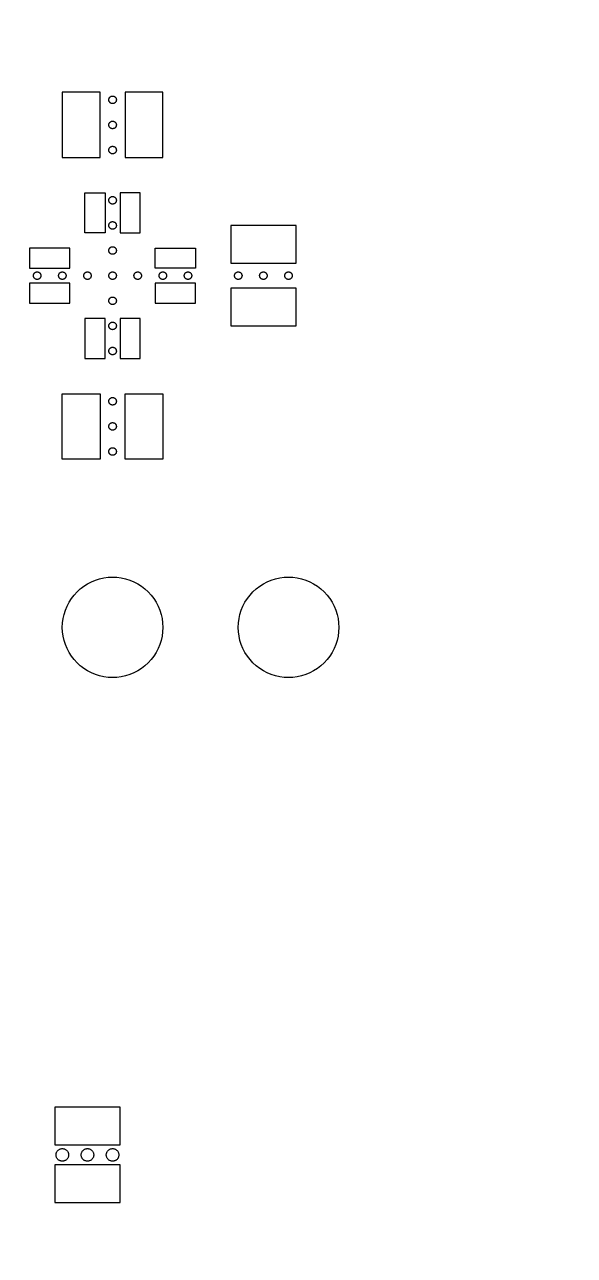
# Model space of a CAD drawing. Extents: x -52 to 52, y -50 to 50.
# Drawn here: x -40.585 to -40.3663, y 1.9 to 2.3899 of the extents above; entities that cross this region are included whole.
import ezdxf

# ---------------------------------------------------------------- set-up
doc = ezdxf.new("R2010")
doc.units = 0
for name, color, linetype in [('helperLayer', 6, 'CONTINUOUS'), ('largegap', 4, 'CONTINUOUS'), ('smallgap', 3, 'CONTINUOUS')]:
    doc.layers.add(name, color=color, linetype=linetype)

# ---------------------------------------------------------------- blocks, each defined once
blk = doc.blocks.new('Markers')
at = {"layer": 'largegap', "linetype": 'CONTINUOUS'}
for points in [[(-40.57, 2.327), (-40.555, 2.327), (-40.555, 2.353), (-40.57, 2.353), (-40.57, 2.327)], [(-40.57, 2.327), (-40.555, 2.327), (-40.555, 2.353), (-40.57, 2.353), (-40.57, 2.327)], [(-40.545, 2.327), (-40.53, 2.327), (-40.53, 2.353), (-40.545, 2.353), (-40.545, 2.327)], [(-40.545, 2.327), (-40.53, 2.327), (-40.53, 2.353), (-40.545, 2.353), (-40.545, 2.327)], [(-40.561, 2.297), (-40.561, 2.313), (-40.555, 2.313), (-40.553, 2.313), (-40.553, 2.297), (-40.561, 2.297)], [(-40.561, 2.297), (-40.561, 2.313), (-40.555, 2.313), (-40.553, 2.313), (-40.553, 2.297), (-40.561, 2.297)], [(-40.547, 2.297), (-40.539, 2.297), (-40.539, 2.313), (-40.547, 2.313), (-40.547, 2.297)], [(-40.547, 2.297), (-40.539, 2.297), (-40.539, 2.313), (-40.547, 2.313), (-40.547, 2.297)], [(-40.503, 2.285), (-40.477, 2.285), (-40.477, 2.3), (-40.503, 2.3), (-40.503, 2.285)], [(-40.503, 2.285), (-40.477, 2.285), (-40.477, 2.3), (-40.503, 2.3), (-40.503, 2.285)], [(-40.583, 2.283), (-40.567, 2.283), (-40.567, 2.291), (-40.583, 2.291), (-40.583, 2.283)], [(-40.583, 2.283), (-40.567, 2.283), (-40.567, 2.291), (-40.583, 2.291), (-40.583, 2.283)], [(-40.533, 2.283), (-40.533, 2.291), (-40.53, 2.291), (-40.517, 2.291), (-40.517, 2.283), (-40.533, 2.283)], [(-40.533, 2.283), (-40.533, 2.291), (-40.53, 2.291), (-40.517, 2.291), (-40.517, 2.283), (-40.533, 2.283)], [(-40.583, 2.269), (-40.567, 2.269), (-40.567, 2.277), (-40.583, 2.277), (-40.583, 2.269)], [(-40.583, 2.269), (-40.567, 2.269), (-40.567, 2.277), (-40.583, 2.277), (-40.583, 2.269)], [(-40.533, 2.269), (-40.517, 2.269), (-40.517, 2.277), (-40.533, 2.277), (-40.533, 2.269)], [(-40.533, 2.269), (-40.517, 2.269), (-40.517, 2.277), (-40.533, 2.277), (-40.533, 2.269)], [(-40.503, 2.26), (-40.477, 2.26), (-40.477, 2.275), (-40.503, 2.275), (-40.503, 2.26)], [(-40.503, 2.26), (-40.477, 2.26), (-40.477, 2.275), (-40.503, 2.275), (-40.503, 2.26)], [(-40.561, 2.247), (-40.553, 2.247), (-40.553, 2.263), (-40.561, 2.263), (-40.561, 2.247)], [(-40.561, 2.247), (-40.553, 2.247), (-40.553, 2.263), (-40.561, 2.263), (-40.561, 2.247)], [(-40.547, 2.247), (-40.539, 2.247), (-40.539, 2.263), (-40.547, 2.263), (-40.547, 2.247)], [(-40.547, 2.247), (-40.539, 2.247), (-40.539, 2.263), (-40.547, 2.263), (-40.547, 2.247)], [(-40.57, 2.207), (-40.57, 2.233), (-40.567, 2.233), (-40.555, 2.233), (-40.555, 2.207), (-40.57, 2.207)], [(-40.57, 2.207), (-40.57, 2.233), (-40.567, 2.233), (-40.555, 2.233), (-40.555, 2.207), (-40.57, 2.207)], [(-40.545, 2.207), (-40.545, 2.233), (-40.539, 2.233), (-40.53, 2.233), (-40.53, 2.207), (-40.545, 2.207)], [(-40.545, 2.207), (-40.545, 2.233), (-40.539, 2.233), (-40.53, 2.233), (-40.53, 2.207), (-40.545, 2.207)], [(-40.573, 1.934), (-40.547, 1.934), (-40.547, 1.949), (-40.573, 1.949), (-40.573, 1.934)], [(-40.573, 1.934), (-40.547, 1.934), (-40.547, 1.949), (-40.573, 1.949), (-40.573, 1.934)], [(-40.573, 1.911), (-40.547, 1.911), (-40.547, 1.926), (-40.573, 1.926), (-40.573, 1.911)], [(-40.573, 1.911), (-40.547, 1.911), (-40.547, 1.926), (-40.573, 1.926), (-40.573, 1.911)]]:
    blk.add_lwpolyline(points, close=True, dxfattribs=at)
at = {"layer": 'smallgap', "linetype": 'CONTINUOUS'}
for points in [[(-40.55026, 2.351478), (-40.550131, 2.351495), (-40.55, 2.351501), (-40.549869, 2.351495), (-40.54974, 2.351478), (-40.549612, 2.35145), (-40.549487, 2.351411), (-40.549366, 2.35136), (-40.54925, 2.3513), (-40.54914, 2.35123), (-40.549036, 2.35115), (-40.548939, 2.351062), (-40.548851, 2.350965), (-40.548771, 2.350861), (-40.548701, 2.350751), (-40.548641, 2.350635), (-40.54859, 2.350514), (-40.548551, 2.350389), (-40.548523, 2.350261), (-40.548506, 2.350132), (-40.5485, 2.350001), (-40.548506, 2.34987), (-40.548523, 2.349741), (-40.548551, 2.349613), (-40.54859, 2.349488), (-40.548641, 2.349367), (-40.548701, 2.349251), (-40.548771, 2.349141), (-40.548851, 2.349037), (-40.548939, 2.34894), (-40.549036, 2.348852), (-40.54914, 2.348772), (-40.54925, 2.348702), (-40.549366, 2.348642), (-40.549487, 2.348591), (-40.549612, 2.348552), (-40.54974, 2.348524), (-40.549869, 2.348507), (-40.55, 2.348501), (-40.550131, 2.348507), (-40.55026, 2.348524), (-40.550388, 2.348552), (-40.550513, 2.348591), (-40.550634, 2.348642), (-40.55075, 2.348702), (-40.55086, 2.348772), (-40.550964, 2.348852), (-40.551061, 2.34894), (-40.551149, 2.349037), (-40.551229, 2.349141), (-40.551299, 2.349251), (-40.551359, 2.349367), (-40.55141, 2.349488), (-40.551449, 2.349613), (-40.551477, 2.349741), (-40.551494, 2.34987), (-40.5515, 2.350001), (-40.551494, 2.350132), (-40.551477, 2.350261), (-40.551449, 2.350389), (-40.55141, 2.350514), (-40.551359, 2.350635), (-40.551299, 2.350751), (-40.551229, 2.350861), (-40.551149, 2.350965), (-40.551061, 2.351062), (-40.550964, 2.35115), (-40.55086, 2.35123), (-40.55075, 2.3513), (-40.550634, 2.35136), (-40.550513, 2.351411), (-40.550388, 2.35145), (-40.55026, 2.351478)], [(-40.550131, 2.341495), (-40.55, 2.341501), (-40.549869, 2.341495), (-40.54974, 2.341478), (-40.549612, 2.34145), (-40.549487, 2.341411), (-40.549366, 2.34136), (-40.54925, 2.3413), (-40.54914, 2.34123), (-40.549036, 2.34115), (-40.548939, 2.341062), (-40.548851, 2.340965), (-40.548771, 2.340861), (-40.548701, 2.340751), (-40.548641, 2.340635), (-40.54859, 2.340514), (-40.548551, 2.340389), (-40.548523, 2.340261), (-40.548506, 2.340132), (-40.5485, 2.340001), (-40.548506, 2.33987), (-40.548523, 2.339741), (-40.548551, 2.339613), (-40.54859, 2.339488), (-40.548641, 2.339367), (-40.548701, 2.339251), (-40.548771, 2.339141), (-40.548851, 2.339037), (-40.548939, 2.33894), (-40.549036, 2.338852), (-40.54914, 2.338772), (-40.54925, 2.338702), (-40.549366, 2.338642), (-40.549487, 2.338591), (-40.549612, 2.338552), (-40.54974, 2.338524), (-40.549869, 2.338507), (-40.55, 2.338501), (-40.550131, 2.338507), (-40.55026, 2.338524), (-40.550388, 2.338552), (-40.550513, 2.338591), (-40.550634, 2.338642), (-40.55075, 2.338702), (-40.55086, 2.338772), (-40.550964, 2.338852), (-40.551061, 2.33894), (-40.551149, 2.339037), (-40.551229, 2.339141), (-40.551299, 2.339251), (-40.551359, 2.339367), (-40.55141, 2.339488), (-40.551449, 2.339613), (-40.551477, 2.339741), (-40.551494, 2.33987), (-40.5515, 2.340001), (-40.551494, 2.340132), (-40.551477, 2.340261), (-40.551449, 2.340389), (-40.55141, 2.340514), (-40.551359, 2.340635), (-40.551299, 2.340751), (-40.551229, 2.340861), (-40.551149, 2.340965), (-40.551061, 2.341062), (-40.550964, 2.34115), (-40.55086, 2.34123), (-40.55075, 2.3413), (-40.550634, 2.34136), (-40.550513, 2.341411), (-40.550388, 2.34145), (-40.55026, 2.341478), (-40.550131, 2.341495)], [(-40.55026, 2.331478), (-40.550131, 2.331495), (-40.55, 2.331501), (-40.549869, 2.331495), (-40.54974, 2.331478), (-40.549612, 2.33145), (-40.549487, 2.331411), (-40.549366, 2.33136), (-40.54925, 2.3313), (-40.54914, 2.33123), (-40.549036, 2.33115), (-40.548939, 2.331062), (-40.548851, 2.330965), (-40.548771, 2.330861), (-40.548701, 2.330751), (-40.548641, 2.330635), (-40.54859, 2.330514), (-40.548551, 2.330389), (-40.548523, 2.330261), (-40.548506, 2.330132), (-40.5485, 2.330001), (-40.548506, 2.32987), (-40.548523, 2.329741), (-40.548551, 2.329613), (-40.54859, 2.329488), (-40.548641, 2.329367), (-40.548701, 2.329251), (-40.548771, 2.329141), (-40.548851, 2.329037), (-40.548939, 2.32894), (-40.549036, 2.328852), (-40.54914, 2.328772), (-40.54925, 2.328702), (-40.549366, 2.328642), (-40.549487, 2.328591), (-40.549612, 2.328552), (-40.54974, 2.328524), (-40.549869, 2.328507), (-40.55, 2.328501), (-40.550131, 2.328507), (-40.55026, 2.328524), (-40.550388, 2.328552), (-40.550513, 2.328591), (-40.550634, 2.328642), (-40.55075, 2.328702), (-40.55086, 2.328772), (-40.550964, 2.328852), (-40.551061, 2.32894), (-40.551149, 2.329037), (-40.551229, 2.329141), (-40.551299, 2.329251), (-40.551359, 2.329367), (-40.55141, 2.329488), (-40.551449, 2.329613), (-40.551477, 2.329741), (-40.551494, 2.32987), (-40.5515, 2.330001), (-40.551494, 2.330132), (-40.551477, 2.330261), (-40.551449, 2.330389), (-40.55141, 2.330514), (-40.551359, 2.330635), (-40.551299, 2.330751), (-40.551229, 2.330861), (-40.551149, 2.330965), (-40.551061, 2.331062), (-40.550964, 2.33115), (-40.55086, 2.33123), (-40.55075, 2.3313), (-40.550634, 2.33136), (-40.550513, 2.331411), (-40.550388, 2.33145), (-40.55026, 2.331478)], [(-40.55026, 2.311478), (-40.550131, 2.311495), (-40.55, 2.311501), (-40.549869, 2.311495), (-40.54974, 2.311478), (-40.549612, 2.31145), (-40.549487, 2.311411), (-40.549366, 2.31136), (-40.54925, 2.3113), (-40.54914, 2.31123), (-40.549036, 2.31115), (-40.548939, 2.311062), (-40.548851, 2.310965), (-40.548771, 2.310861), (-40.548701, 2.310751), (-40.548641, 2.310635), (-40.54859, 2.310514), (-40.548551, 2.310389), (-40.548523, 2.310261), (-40.548506, 2.310132), (-40.5485, 2.310001), (-40.548506, 2.30987), (-40.548523, 2.309741), (-40.548551, 2.309613), (-40.54859, 2.309488), (-40.548641, 2.309367), (-40.548701, 2.309251), (-40.548771, 2.309141), (-40.548851, 2.309037), (-40.548939, 2.30894), (-40.549036, 2.308852), (-40.54914, 2.308772), (-40.54925, 2.308702), (-40.549366, 2.308642), (-40.549487, 2.308591), (-40.549612, 2.308552), (-40.54974, 2.308524), (-40.549869, 2.308507), (-40.55, 2.308501), (-40.550131, 2.308507), (-40.55026, 2.308524), (-40.550388, 2.308552), (-40.550513, 2.308591), (-40.550634, 2.308642), (-40.55075, 2.308702), (-40.55086, 2.308772), (-40.550964, 2.308852), (-40.551061, 2.30894), (-40.551149, 2.309037), (-40.551229, 2.309141), (-40.551299, 2.309251), (-40.551359, 2.309367), (-40.55141, 2.309488), (-40.551449, 2.309613), (-40.551477, 2.309741), (-40.551494, 2.30987), (-40.5515, 2.310001), (-40.551494, 2.310132), (-40.551477, 2.310261), (-40.551449, 2.310389), (-40.55141, 2.310514), (-40.551359, 2.310635), (-40.551299, 2.310751), (-40.551229, 2.310861), (-40.551149, 2.310965), (-40.551061, 2.311062), (-40.550964, 2.31115), (-40.55086, 2.31123), (-40.55075, 2.3113), (-40.550634, 2.31136), (-40.550513, 2.311411), (-40.550388, 2.31145), (-40.55026, 2.311478)], [(-40.550131, 2.301495), (-40.55, 2.301501), (-40.549869, 2.301495), (-40.54974, 2.301478), (-40.549612, 2.30145), (-40.549487, 2.301411), (-40.549366, 2.30136), (-40.54925, 2.3013), (-40.54914, 2.30123), (-40.549036, 2.30115), (-40.548939, 2.301062), (-40.548851, 2.300965), (-40.548771, 2.300861), (-40.548701, 2.300751), (-40.548641, 2.300635), (-40.54859, 2.300514), (-40.548576, 2.30047), (-40.548551, 2.300389), (-40.548523, 2.300261), (-40.548506, 2.300132), (-40.5485, 2.300001), (-40.548506, 2.29987), (-40.548523, 2.299741), (-40.548551, 2.299613), (-40.54859, 2.299488), (-40.548641, 2.299367), (-40.548701, 2.299251), (-40.548771, 2.299141), (-40.548851, 2.299037), (-40.548939, 2.29894), (-40.549036, 2.298852), (-40.54914, 2.298772), (-40.54925, 2.298702), (-40.549366, 2.298642), (-40.549487, 2.298591), (-40.549612, 2.298552), (-40.54974, 2.298524), (-40.549869, 2.298507), (-40.55, 2.298501), (-40.550131, 2.298507), (-40.55026, 2.298524), (-40.550388, 2.298552), (-40.550513, 2.298591), (-40.550634, 2.298642), (-40.55075, 2.298702), (-40.55086, 2.298772), (-40.550964, 2.298852), (-40.551061, 2.29894), (-40.551149, 2.299037), (-40.551229, 2.299141), (-40.551299, 2.299251), (-40.551359, 2.299367), (-40.55141, 2.299488), (-40.551449, 2.299613), (-40.551477, 2.299741), (-40.551494, 2.29987), (-40.5515, 2.300001), (-40.551494, 2.300132), (-40.551477, 2.300261), (-40.551449, 2.300389), (-40.551424, 2.30047), (-40.55141, 2.300514), (-40.551359, 2.300635), (-40.551299, 2.300751), (-40.551229, 2.300861), (-40.551149, 2.300965), (-40.551061, 2.301062), (-40.550964, 2.30115), (-40.55086, 2.30123), (-40.55075, 2.3013), (-40.550634, 2.30136), (-40.550513, 2.301411), (-40.550388, 2.30145), (-40.55026, 2.301478), (-40.550131, 2.301495)], [(-40.550131, 2.291495), (-40.55, 2.291501), (-40.549869, 2.291495), (-40.54974, 2.291478), (-40.549612, 2.29145), (-40.549487, 2.291411), (-40.549366, 2.29136), (-40.54925, 2.2913), (-40.54914, 2.29123), (-40.549036, 2.29115), (-40.548939, 2.291062), (-40.548851, 2.290965), (-40.548771, 2.290861), (-40.548701, 2.290751), (-40.548641, 2.290635), (-40.54859, 2.290514), (-40.548551, 2.290389), (-40.548523, 2.290261), (-40.548506, 2.290132), (-40.5485, 2.290001), (-40.548506, 2.28987), (-40.548523, 2.289741), (-40.548551, 2.289613), (-40.54859, 2.289488), (-40.548641, 2.289367), (-40.548701, 2.289251), (-40.548771, 2.289141), (-40.548851, 2.289037), (-40.548939, 2.28894), (-40.549036, 2.288852), (-40.54914, 2.288772), (-40.54925, 2.288702), (-40.549366, 2.288642), (-40.549487, 2.288591), (-40.549612, 2.288552), (-40.54974, 2.288524), (-40.549869, 2.288507), (-40.55, 2.288501), (-40.550131, 2.288507), (-40.55026, 2.288524), (-40.550388, 2.288552), (-40.550513, 2.288591), (-40.550634, 2.288642), (-40.55075, 2.288702), (-40.55086, 2.288772), (-40.550964, 2.288852), (-40.551061, 2.28894), (-40.551149, 2.289037), (-40.551229, 2.289141), (-40.551299, 2.289251), (-40.551359, 2.289367), (-40.55141, 2.289488), (-40.551449, 2.289613), (-40.551477, 2.289741), (-40.551494, 2.28987), (-40.5515, 2.290001), (-40.551494, 2.290132), (-40.551477, 2.290261), (-40.551449, 2.290389), (-40.55141, 2.290514), (-40.551359, 2.290635), (-40.551299, 2.290751), (-40.551229, 2.290861), (-40.551149, 2.290965), (-40.551061, 2.291062), (-40.550964, 2.29115), (-40.55086, 2.29123), (-40.55075, 2.2913), (-40.550634, 2.29136), (-40.550513, 2.291411), (-40.550388, 2.29145), (-40.55026, 2.291478), (-40.550131, 2.291495)], [(-40.580131, 2.281495), (-40.58, 2.281501), (-40.579869, 2.281495), (-40.57974, 2.281478), (-40.579612, 2.28145), (-40.579487, 2.281411), (-40.579366, 2.28136), (-40.57925, 2.2813), (-40.57914, 2.28123), (-40.579036, 2.28115), (-40.578939, 2.281062), (-40.578851, 2.280965), (-40.578771, 2.280861), (-40.578701, 2.280751), (-40.578641, 2.280635), (-40.57859, 2.280514), (-40.578551, 2.280389), (-40.578523, 2.280261), (-40.578506, 2.280132), (-40.5785, 2.280001), (-40.578506, 2.27987), (-40.578523, 2.279741), (-40.578551, 2.279613), (-40.57859, 2.279488), (-40.578641, 2.279367), (-40.578701, 2.279251), (-40.578771, 2.279141), (-40.578851, 2.279037), (-40.578939, 2.27894), (-40.579036, 2.278852), (-40.57914, 2.278772), (-40.57925, 2.278702), (-40.579366, 2.278642), (-40.579487, 2.278591), (-40.579612, 2.278552), (-40.57974, 2.278524), (-40.579869, 2.278507), (-40.58, 2.278501), (-40.580131, 2.278507), (-40.58026, 2.278524), (-40.580388, 2.278552), (-40.580513, 2.278591), (-40.580634, 2.278642), (-40.58075, 2.278702), (-40.58086, 2.278772), (-40.580964, 2.278852), (-40.581061, 2.27894), (-40.581149, 2.279037), (-40.581229, 2.279141), (-40.581299, 2.279251), (-40.581359, 2.279367), (-40.58141, 2.279488), (-40.581449, 2.279613), (-40.581477, 2.279741), (-40.581494, 2.27987), (-40.5815, 2.280001), (-40.581494, 2.280132), (-40.581477, 2.280261), (-40.581449, 2.280389), (-40.58141, 2.280514), (-40.581359, 2.280635), (-40.581299, 2.280751), (-40.581229, 2.280861), (-40.581149, 2.280965), (-40.581061, 2.281062), (-40.580964, 2.28115), (-40.58086, 2.28123), (-40.58075, 2.2813), (-40.580634, 2.28136), (-40.580513, 2.281411), (-40.580388, 2.28145), (-40.58026, 2.281478), (-40.580131, 2.281495)], [(-40.57026, 2.281478), (-40.570131, 2.281495), (-40.57, 2.281501), (-40.569869, 2.281495), (-40.56974, 2.281478), (-40.569612, 2.28145), (-40.569487, 2.281411), (-40.569366, 2.28136), (-40.56925, 2.2813), (-40.56914, 2.28123), (-40.569036, 2.28115), (-40.568939, 2.281062), (-40.568851, 2.280965), (-40.568771, 2.280861), (-40.568701, 2.280751), (-40.568641, 2.280635), (-40.56859, 2.280514), (-40.568551, 2.280389), (-40.568523, 2.280261), (-40.568506, 2.280132), (-40.5685, 2.280001), (-40.568506, 2.27987), (-40.568523, 2.279741), (-40.568551, 2.279613), (-40.56859, 2.279488), (-40.568641, 2.279367), (-40.568701, 2.279251), (-40.568771, 2.279141), (-40.568851, 2.279037), (-40.568939, 2.27894), (-40.569036, 2.278852), (-40.56914, 2.278772), (-40.56925, 2.278702), (-40.569366, 2.278642), (-40.569487, 2.278591), (-40.569612, 2.278552), (-40.56974, 2.278524), (-40.569869, 2.278507), (-40.57, 2.278501), (-40.570131, 2.278507), (-40.57026, 2.278524), (-40.570388, 2.278552), (-40.570513, 2.278591), (-40.570634, 2.278642), (-40.57075, 2.278702), (-40.57086, 2.278772), (-40.570964, 2.278852), (-40.571061, 2.27894), (-40.571149, 2.279037), (-40.571229, 2.279141), (-40.571299, 2.279251), (-40.571359, 2.279367), (-40.57141, 2.279488), (-40.571449, 2.279613), (-40.571477, 2.279741), (-40.571494, 2.27987), (-40.5715, 2.280001), (-40.571494, 2.280132), (-40.571477, 2.280261), (-40.571449, 2.280389), (-40.57141, 2.280514), (-40.571359, 2.280635), (-40.571299, 2.280751), (-40.571229, 2.280861), (-40.571149, 2.280965), (-40.571061, 2.281062), (-40.570964, 2.28115), (-40.57086, 2.28123), (-40.57075, 2.2813), (-40.570634, 2.28136), (-40.570513, 2.281411), (-40.570388, 2.28145), (-40.57026, 2.281478)], [(-40.56026, 2.281478), (-40.560131, 2.281495), (-40.56, 2.281501), (-40.559869, 2.281495), (-40.55974, 2.281478), (-40.559612, 2.28145), (-40.559487, 2.281411), (-40.559366, 2.28136), (-40.55925, 2.2813), (-40.55914, 2.28123), (-40.559036, 2.28115), (-40.558939, 2.281062), (-40.558851, 2.280965), (-40.558771, 2.280861), (-40.558701, 2.280751), (-40.558641, 2.280635), (-40.55859, 2.280514), (-40.558551, 2.280389), (-40.558523, 2.280261), (-40.558506, 2.280132), (-40.5585, 2.280001), (-40.558506, 2.27987), (-40.558523, 2.279741), (-40.558551, 2.279613), (-40.55859, 2.279488), (-40.558641, 2.279367), (-40.558701, 2.279251), (-40.558771, 2.279141), (-40.558851, 2.279037), (-40.558939, 2.27894), (-40.559036, 2.278852), (-40.55914, 2.278772), (-40.55925, 2.278702), (-40.559366, 2.278642), (-40.559487, 2.278591), (-40.559612, 2.278552), (-40.55974, 2.278524), (-40.559869, 2.278507), (-40.56, 2.278501), (-40.560131, 2.278507), (-40.56026, 2.278524), (-40.560388, 2.278552), (-40.560513, 2.278591), (-40.560634, 2.278642), (-40.56075, 2.278702), (-40.56086, 2.278772), (-40.560964, 2.278852), (-40.561061, 2.27894), (-40.561149, 2.279037), (-40.561229, 2.279141), (-40.561299, 2.279251), (-40.561359, 2.279367), (-40.56141, 2.279488), (-40.561449, 2.279613), (-40.561477, 2.279741), (-40.561494, 2.27987), (-40.5615, 2.280001), (-40.561494, 2.280132), (-40.561477, 2.280261), (-40.561449, 2.280389), (-40.56141, 2.280514), (-40.561359, 2.280635), (-40.561299, 2.280751), (-40.561229, 2.280861), (-40.561149, 2.280965), (-40.561061, 2.281062), (-40.560964, 2.28115), (-40.56086, 2.28123), (-40.56075, 2.2813), (-40.560634, 2.28136), (-40.560513, 2.281411), (-40.560388, 2.28145), (-40.56026, 2.281478)], [(-40.550131, 2.281495), (-40.55, 2.281501), (-40.549869, 2.281495), (-40.54974, 2.281478), (-40.549612, 2.28145), (-40.549487, 2.281411), (-40.549366, 2.28136), (-40.54925, 2.2813), (-40.54914, 2.28123), (-40.549036, 2.28115), (-40.548939, 2.281062), (-40.548851, 2.280965), (-40.548771, 2.280861), (-40.548701, 2.280751), (-40.548641, 2.280635), (-40.54859, 2.280514), (-40.548551, 2.280389), (-40.548523, 2.280261), (-40.548506, 2.280132), (-40.5485, 2.280001), (-40.548506, 2.27987), (-40.548523, 2.279741), (-40.548551, 2.279613), (-40.54859, 2.279488), (-40.548641, 2.279367), (-40.548701, 2.279251), (-40.548771, 2.279141), (-40.548851, 2.279037), (-40.548939, 2.27894), (-40.549036, 2.278852), (-40.54914, 2.278772), (-40.54925, 2.278702), (-40.549366, 2.278642), (-40.549487, 2.278591), (-40.549612, 2.278552), (-40.54974, 2.278524), (-40.549869, 2.278507), (-40.55, 2.278501), (-40.550131, 2.278507), (-40.550156, 2.27851), (-40.550157, 2.27851), (-40.55026, 2.278524), (-40.550388, 2.278552), (-40.550513, 2.278591), (-40.550634, 2.278642), (-40.55075, 2.278702), (-40.55086, 2.278772), (-40.550964, 2.278852), (-40.551061, 2.27894), (-40.551149, 2.279037), (-40.551229, 2.279141), (-40.551299, 2.279251), (-40.551359, 2.279367), (-40.55141, 2.279488), (-40.551449, 2.279613), (-40.551477, 2.279741), (-40.551494, 2.27987), (-40.5515, 2.280001), (-40.551494, 2.280132), (-40.551477, 2.280261), (-40.551449, 2.280389), (-40.55141, 2.280514), (-40.551359, 2.280635), (-40.551299, 2.280751), (-40.551229, 2.280861), (-40.551149, 2.280965), (-40.551061, 2.281062), (-40.550964, 2.28115), (-40.55086, 2.28123), (-40.55075, 2.2813), (-40.550634, 2.28136), (-40.550513, 2.281411), (-40.550388, 2.28145), (-40.55026, 2.281478), (-40.550157, 2.281492), (-40.550156, 2.281492), (-40.550131, 2.281495)], [(-40.54026, 2.281478), (-40.540131, 2.281495), (-40.54, 2.281501), (-40.539869, 2.281495), (-40.53974, 2.281478), (-40.539612, 2.28145), (-40.539487, 2.281411), (-40.539366, 2.28136), (-40.53925, 2.2813), (-40.53914, 2.28123), (-40.539036, 2.28115), (-40.538939, 2.281062), (-40.538851, 2.280965), (-40.538771, 2.280861), (-40.538701, 2.280751), (-40.538641, 2.280635), (-40.53859, 2.280514), (-40.538551, 2.280389), (-40.538523, 2.280261), (-40.538506, 2.280132), (-40.5385, 2.280001), (-40.538506, 2.27987), (-40.538523, 2.279741), (-40.538551, 2.279613), (-40.53859, 2.279488), (-40.538641, 2.279367), (-40.538701, 2.279251), (-40.538771, 2.279141), (-40.538851, 2.279037), (-40.538939, 2.27894), (-40.539036, 2.278852), (-40.53914, 2.278772), (-40.53925, 2.278702), (-40.539366, 2.278642), (-40.539487, 2.278591), (-40.539612, 2.278552), (-40.53974, 2.278524), (-40.539869, 2.278507), (-40.54, 2.278501), (-40.540131, 2.278507), (-40.54026, 2.278524), (-40.540388, 2.278552), (-40.540513, 2.278591), (-40.540634, 2.278642), (-40.54075, 2.278702), (-40.54086, 2.278772), (-40.540964, 2.278852), (-40.541061, 2.27894), (-40.541149, 2.279037), (-40.541229, 2.279141), (-40.541299, 2.279251), (-40.541359, 2.279367), (-40.54141, 2.279488), (-40.541449, 2.279613), (-40.541477, 2.279741), (-40.541494, 2.27987), (-40.5415, 2.280001), (-40.541494, 2.280132), (-40.541477, 2.280261), (-40.541449, 2.280389), (-40.54141, 2.280514), (-40.541359, 2.280635), (-40.541299, 2.280751), (-40.541229, 2.280861), (-40.541149, 2.280965), (-40.541061, 2.281062), (-40.540964, 2.28115), (-40.54086, 2.28123), (-40.54075, 2.2813), (-40.540634, 2.28136), (-40.540513, 2.281411), (-40.540388, 2.28145), (-40.54026, 2.281478)], [(-40.530131, 2.281495), (-40.53, 2.281501), (-40.529869, 2.281495), (-40.52974, 2.281478), (-40.529612, 2.28145), (-40.529487, 2.281411), (-40.529366, 2.28136), (-40.52925, 2.2813), (-40.52914, 2.28123), (-40.529036, 2.28115), (-40.528939, 2.281062), (-40.528851, 2.280965), (-40.528771, 2.280861), (-40.528701, 2.280751), (-40.528641, 2.280635), (-40.52859, 2.280514), (-40.528551, 2.280389), (-40.528523, 2.280261), (-40.528506, 2.280132), (-40.5285, 2.280001), (-40.528506, 2.27987), (-40.528523, 2.279741), (-40.528551, 2.279613), (-40.52859, 2.279488), (-40.528641, 2.279367), (-40.528701, 2.279251), (-40.528771, 2.279141), (-40.528851, 2.279037), (-40.528939, 2.27894), (-40.529036, 2.278852), (-40.52914, 2.278772), (-40.52925, 2.278702), (-40.529366, 2.278642), (-40.529487, 2.278591), (-40.529612, 2.278552), (-40.52974, 2.278524), (-40.529869, 2.278507), (-40.53, 2.278501), (-40.530131, 2.278507), (-40.53026, 2.278524), (-40.530388, 2.278552), (-40.530513, 2.278591), (-40.530634, 2.278642), (-40.53075, 2.278702), (-40.53086, 2.278772), (-40.530964, 2.278852), (-40.531061, 2.27894), (-40.531149, 2.279037), (-40.531229, 2.279141), (-40.531299, 2.279251), (-40.531359, 2.279367), (-40.53141, 2.279488), (-40.531449, 2.279613), (-40.531477, 2.279741), (-40.531494, 2.27987), (-40.5315, 2.280001), (-40.531494, 2.280132), (-40.531477, 2.280261), (-40.531449, 2.280389), (-40.53141, 2.280514), (-40.531359, 2.280635), (-40.531299, 2.280751), (-40.531229, 2.280861), (-40.531149, 2.280965), (-40.531061, 2.281062), (-40.530964, 2.28115), (-40.53086, 2.28123), (-40.53075, 2.2813), (-40.530634, 2.28136), (-40.530513, 2.281411), (-40.530388, 2.28145), (-40.53026, 2.281478), (-40.530131, 2.281495)], [(-40.52026, 2.281478), (-40.520131, 2.281495), (-40.52, 2.281501), (-40.519869, 2.281495), (-40.51974, 2.281478), (-40.519612, 2.28145), (-40.519487, 2.281411), (-40.519366, 2.28136), (-40.51925, 2.2813), (-40.51914, 2.28123), (-40.519036, 2.28115), (-40.518939, 2.281062), (-40.518851, 2.280965), (-40.518771, 2.280861), (-40.518701, 2.280751), (-40.518641, 2.280635), (-40.51859, 2.280514), (-40.518551, 2.280389), (-40.518523, 2.280261), (-40.518506, 2.280132), (-40.5185, 2.280001), (-40.518506, 2.27987), (-40.518523, 2.279741), (-40.518551, 2.279613), (-40.51859, 2.279488), (-40.518641, 2.279367), (-40.518701, 2.279251), (-40.518771, 2.279141), (-40.518851, 2.279037), (-40.518939, 2.27894), (-40.519036, 2.278852), (-40.51914, 2.278772), (-40.51925, 2.278702), (-40.519366, 2.278642), (-40.519487, 2.278591), (-40.519612, 2.278552), (-40.51974, 2.278524), (-40.519869, 2.278507), (-40.52, 2.278501), (-40.520131, 2.278507), (-40.52026, 2.278524), (-40.520388, 2.278552), (-40.520513, 2.278591), (-40.520634, 2.278642), (-40.52075, 2.278702), (-40.52086, 2.278772), (-40.520964, 2.278852), (-40.521061, 2.27894), (-40.521149, 2.279037), (-40.521229, 2.279141), (-40.521299, 2.279251), (-40.521359, 2.279367), (-40.52141, 2.279488), (-40.521449, 2.279613), (-40.521477, 2.279741), (-40.521494, 2.27987), (-40.5215, 2.280001), (-40.521494, 2.280132), (-40.521477, 2.280261), (-40.521449, 2.280389), (-40.52141, 2.280514), (-40.521359, 2.280635), (-40.521299, 2.280751), (-40.521229, 2.280861), (-40.521149, 2.280965), (-40.521061, 2.281062), (-40.520964, 2.28115), (-40.52086, 2.28123), (-40.52075, 2.2813), (-40.520634, 2.28136), (-40.520513, 2.281411), (-40.520388, 2.28145), (-40.52026, 2.281478)], [(-40.500131, 2.281495), (-40.5, 2.281501), (-40.499869, 2.281495), (-40.49974, 2.281478), (-40.499612, 2.28145), (-40.499487, 2.281411), (-40.499366, 2.28136), (-40.49925, 2.2813), (-40.49914, 2.28123), (-40.499036, 2.28115), (-40.498939, 2.281062), (-40.498851, 2.280965), (-40.498771, 2.280861), (-40.498701, 2.280751), (-40.498641, 2.280635), (-40.49859, 2.280514), (-40.498551, 2.280389), (-40.498523, 2.280261), (-40.498506, 2.280132), (-40.4985, 2.280001), (-40.498506, 2.27987), (-40.498523, 2.279741), (-40.498551, 2.279613), (-40.49859, 2.279488), (-40.498641, 2.279367), (-40.498701, 2.279251), (-40.498771, 2.279141), (-40.498851, 2.279037), (-40.498939, 2.27894), (-40.499036, 2.278852), (-40.49914, 2.278772), (-40.49925, 2.278702), (-40.499366, 2.278642), (-40.499487, 2.278591), (-40.499612, 2.278552), (-40.49974, 2.278524), (-40.499869, 2.278507), (-40.5, 2.278501), (-40.500131, 2.278507), (-40.50026, 2.278524), (-40.500388, 2.278552), (-40.500513, 2.278591), (-40.500634, 2.278642), (-40.50075, 2.278702), (-40.50086, 2.278772), (-40.500964, 2.278852), (-40.501061, 2.27894), (-40.501149, 2.279037), (-40.501229, 2.279141), (-40.501299, 2.279251), (-40.501359, 2.279367), (-40.50141, 2.279488), (-40.501449, 2.279613), (-40.501477, 2.279741), (-40.501494, 2.27987), (-40.5015, 2.280001), (-40.501494, 2.280132), (-40.501477, 2.280261), (-40.501449, 2.280389), (-40.50141, 2.280514), (-40.501359, 2.280635), (-40.501299, 2.280751), (-40.501229, 2.280861), (-40.501149, 2.280965), (-40.501061, 2.281062), (-40.500964, 2.28115), (-40.50086, 2.28123), (-40.50075, 2.2813), (-40.500634, 2.28136), (-40.500513, 2.281411), (-40.500388, 2.28145), (-40.50026, 2.281478), (-40.500131, 2.281495)], [(-40.49026, 2.281478), (-40.490131, 2.281495), (-40.49, 2.281501), (-40.489869, 2.281495), (-40.48974, 2.281478), (-40.489612, 2.28145), (-40.489487, 2.281411), (-40.489366, 2.28136), (-40.48925, 2.2813), (-40.48914, 2.28123), (-40.489036, 2.28115), (-40.488939, 2.281062), (-40.488851, 2.280965), (-40.488771, 2.280861), (-40.488701, 2.280751), (-40.488641, 2.280635), (-40.48859, 2.280514), (-40.488551, 2.280389), (-40.488523, 2.280261), (-40.488506, 2.280132), (-40.4885, 2.280001), (-40.488506, 2.27987), (-40.488523, 2.279741), (-40.488551, 2.279613), (-40.48859, 2.279488), (-40.488641, 2.279367), (-40.488701, 2.279251), (-40.488771, 2.279141), (-40.488851, 2.279037), (-40.488939, 2.27894), (-40.489036, 2.278852), (-40.48914, 2.278772), (-40.48925, 2.278702), (-40.489366, 2.278642), (-40.489487, 2.278591), (-40.489612, 2.278552), (-40.48974, 2.278524), (-40.489869, 2.278507), (-40.49, 2.278501), (-40.490131, 2.278507), (-40.49026, 2.278524), (-40.490388, 2.278552), (-40.490513, 2.278591), (-40.490634, 2.278642), (-40.49075, 2.278702), (-40.49086, 2.278772), (-40.490964, 2.278852), (-40.491061, 2.27894), (-40.491149, 2.279037), (-40.491229, 2.279141), (-40.491299, 2.279251), (-40.491359, 2.279367), (-40.49141, 2.279488), (-40.491449, 2.279613), (-40.491477, 2.279741), (-40.491494, 2.27987), (-40.4915, 2.280001), (-40.491494, 2.280132), (-40.491477, 2.280261), (-40.491449, 2.280389), (-40.49141, 2.280514), (-40.491359, 2.280635), (-40.491299, 2.280751), (-40.491229, 2.280861), (-40.491149, 2.280965), (-40.491061, 2.281062), (-40.490964, 2.28115), (-40.49086, 2.28123), (-40.49075, 2.2813), (-40.490634, 2.28136), (-40.490513, 2.281411), (-40.490388, 2.28145), (-40.49026, 2.281478)], [(-40.48026, 2.281478), (-40.480131, 2.281495), (-40.48, 2.281501), (-40.479869, 2.281495), (-40.47974, 2.281478), (-40.479612, 2.28145), (-40.479487, 2.281411), (-40.479366, 2.28136), (-40.47925, 2.2813), (-40.47914, 2.28123), (-40.479036, 2.28115), (-40.478939, 2.281062), (-40.478851, 2.280965), (-40.478771, 2.280861), (-40.478701, 2.280751), (-40.478641, 2.280635), (-40.47859, 2.280514), (-40.478551, 2.280389), (-40.478523, 2.280261), (-40.478506, 2.280132), (-40.4785, 2.280001), (-40.478506, 2.27987), (-40.478523, 2.279741), (-40.478551, 2.279613), (-40.47859, 2.279488), (-40.478641, 2.279367), (-40.478701, 2.279251), (-40.478771, 2.279141), (-40.478851, 2.279037), (-40.478939, 2.27894), (-40.479036, 2.278852), (-40.47914, 2.278772), (-40.47925, 2.278702), (-40.479366, 2.278642), (-40.479487, 2.278591), (-40.479612, 2.278552), (-40.47974, 2.278524), (-40.479869, 2.278507), (-40.48, 2.278501), (-40.480131, 2.278507), (-40.48026, 2.278524), (-40.480388, 2.278552), (-40.480513, 2.278591), (-40.480634, 2.278642), (-40.48075, 2.278702), (-40.48086, 2.278772), (-40.480964, 2.278852), (-40.481061, 2.27894), (-40.481149, 2.279037), (-40.481229, 2.279141), (-40.481299, 2.279251), (-40.481359, 2.279367), (-40.48141, 2.279488), (-40.481449, 2.279613), (-40.481477, 2.279741), (-40.481494, 2.27987), (-40.4815, 2.280001), (-40.481494, 2.280132), (-40.481477, 2.280261), (-40.481449, 2.280389), (-40.48141, 2.280514), (-40.481359, 2.280635), (-40.481299, 2.280751), (-40.481229, 2.280861), (-40.481149, 2.280965), (-40.481061, 2.281062), (-40.480964, 2.28115), (-40.48086, 2.28123), (-40.48075, 2.2813), (-40.480634, 2.28136), (-40.480513, 2.281411), (-40.480388, 2.28145), (-40.48026, 2.281478)], [(-40.550131, 2.271495), (-40.55, 2.271501), (-40.549869, 2.271495), (-40.54974, 2.271478), (-40.549612, 2.27145), (-40.549487, 2.271411), (-40.549366, 2.27136), (-40.54925, 2.2713), (-40.54914, 2.27123), (-40.549036, 2.27115), (-40.548939, 2.271062), (-40.548851, 2.270965), (-40.548771, 2.270861), (-40.548701, 2.270751), (-40.548641, 2.270635), (-40.54859, 2.270514), (-40.548551, 2.270389), (-40.548523, 2.270261), (-40.548506, 2.270132), (-40.5485, 2.270001), (-40.548506, 2.26987), (-40.548523, 2.269741), (-40.548551, 2.269613), (-40.54859, 2.269488), (-40.548641, 2.269367), (-40.548701, 2.269251), (-40.548771, 2.269141), (-40.548851, 2.269037), (-40.548939, 2.26894), (-40.549036, 2.268852), (-40.54914, 2.268772), (-40.54925, 2.268702), (-40.549366, 2.268642), (-40.549487, 2.268591), (-40.549612, 2.268552), (-40.54974, 2.268524), (-40.549869, 2.268507), (-40.55, 2.268501), (-40.550131, 2.268507), (-40.550156, 2.26851), (-40.55026, 2.268524), (-40.550388, 2.268552), (-40.550513, 2.268591), (-40.550634, 2.268642), (-40.55075, 2.268702), (-40.55086, 2.268772), (-40.550964, 2.268852), (-40.551061, 2.26894), (-40.551149, 2.269037), (-40.551229, 2.269141), (-40.551299, 2.269251), (-40.551359, 2.269367), (-40.55141, 2.269488), (-40.551449, 2.269613), (-40.551477, 2.269741), (-40.551494, 2.26987), (-40.5515, 2.270001), (-40.551494, 2.270132), (-40.551477, 2.270261), (-40.551449, 2.270389), (-40.55141, 2.270514), (-40.551359, 2.270635), (-40.551299, 2.270751), (-40.551229, 2.270861), (-40.551149, 2.270965), (-40.551061, 2.271062), (-40.550964, 2.27115), (-40.55086, 2.27123), (-40.55075, 2.2713), (-40.550634, 2.27136), (-40.550513, 2.271411), (-40.550388, 2.27145), (-40.55026, 2.271478), (-40.550156, 2.271492), (-40.550131, 2.271495)], [(-40.55026, 2.261478), (-40.550131, 2.261495), (-40.55, 2.261501), (-40.549869, 2.261495), (-40.54974, 2.261478), (-40.549612, 2.26145), (-40.549487, 2.261411), (-40.549366, 2.26136), (-40.54925, 2.2613), (-40.54914, 2.26123), (-40.549036, 2.26115), (-40.548939, 2.261062), (-40.548851, 2.260965), (-40.548771, 2.260861), (-40.548701, 2.260751), (-40.548641, 2.260635), (-40.54859, 2.260514), (-40.548551, 2.260389), (-40.548523, 2.260261), (-40.548506, 2.260132), (-40.5485, 2.260001), (-40.548506, 2.25987), (-40.548523, 2.259741), (-40.548551, 2.259613), (-40.54859, 2.259488), (-40.548641, 2.259367), (-40.548701, 2.259251), (-40.548771, 2.259141), (-40.548851, 2.259037), (-40.548939, 2.25894), (-40.549036, 2.258852), (-40.54914, 2.258772), (-40.54925, 2.258702), (-40.549366, 2.258642), (-40.549487, 2.258591), (-40.549612, 2.258552), (-40.54974, 2.258524), (-40.549869, 2.258507), (-40.55, 2.258501), (-40.550131, 2.258507), (-40.55026, 2.258524), (-40.550388, 2.258552), (-40.550513, 2.258591), (-40.550634, 2.258642), (-40.55075, 2.258702), (-40.55086, 2.258772), (-40.550964, 2.258852), (-40.551061, 2.25894), (-40.551149, 2.259037), (-40.551229, 2.259141), (-40.551299, 2.259251), (-40.551359, 2.259367), (-40.55141, 2.259488), (-40.551449, 2.259613), (-40.551477, 2.259741), (-40.551494, 2.25987), (-40.5515, 2.260001), (-40.551494, 2.260132), (-40.551477, 2.260261), (-40.551449, 2.260389), (-40.55141, 2.260514), (-40.551359, 2.260635), (-40.551299, 2.260751), (-40.551229, 2.260861), (-40.551149, 2.260965), (-40.551061, 2.261062), (-40.550964, 2.26115), (-40.55086, 2.26123), (-40.55075, 2.2613), (-40.550634, 2.26136), (-40.550513, 2.261411), (-40.550388, 2.26145), (-40.55026, 2.261478)], [(-40.550131, 2.251495), (-40.55, 2.251501), (-40.549869, 2.251495), (-40.54974, 2.251478), (-40.549612, 2.25145), (-40.549487, 2.251411), (-40.549366, 2.25136), (-40.54925, 2.2513), (-40.54914, 2.25123), (-40.549036, 2.25115), (-40.548939, 2.251062), (-40.548851, 2.250965), (-40.548771, 2.250861), (-40.548701, 2.250751), (-40.548641, 2.250635), (-40.54859, 2.250514), (-40.548551, 2.250389), (-40.548523, 2.250261), (-40.548506, 2.250132), (-40.5485, 2.250001), (-40.548506, 2.24987), (-40.548523, 2.249741), (-40.548551, 2.249613), (-40.54859, 2.249488), (-40.548641, 2.249367), (-40.548701, 2.249251), (-40.548771, 2.249141), (-40.548851, 2.249037), (-40.548939, 2.24894), (-40.549036, 2.248852), (-40.54914, 2.248772), (-40.54925, 2.248702), (-40.549366, 2.248642), (-40.549487, 2.248591), (-40.549612, 2.248552), (-40.54974, 2.248524), (-40.549869, 2.248507), (-40.55, 2.248501), (-40.550131, 2.248507), (-40.55026, 2.248524), (-40.550388, 2.248552), (-40.550513, 2.248591), (-40.550634, 2.248642), (-40.55075, 2.248702), (-40.55086, 2.248772), (-40.550964, 2.248852), (-40.551061, 2.24894), (-40.551149, 2.249037), (-40.551229, 2.249141), (-40.551299, 2.249251), (-40.551359, 2.249367), (-40.55141, 2.249488), (-40.551449, 2.249613), (-40.551477, 2.249741), (-40.551494, 2.24987), (-40.5515, 2.250001), (-40.551494, 2.250132), (-40.551477, 2.250261), (-40.551449, 2.250389), (-40.55141, 2.250514), (-40.551359, 2.250635), (-40.551299, 2.250751), (-40.551229, 2.250861), (-40.551149, 2.250965), (-40.551061, 2.251062), (-40.550964, 2.25115), (-40.55086, 2.25123), (-40.55075, 2.2513), (-40.550634, 2.25136), (-40.550513, 2.251411), (-40.550388, 2.25145), (-40.55026, 2.251478), (-40.550131, 2.251495)], [(-40.55026, 2.231478), (-40.550131, 2.231495), (-40.55, 2.231501), (-40.549869, 2.231495), (-40.54974, 2.231478), (-40.549612, 2.23145), (-40.549487, 2.231411), (-40.549366, 2.23136), (-40.54925, 2.2313), (-40.54914, 2.23123), (-40.549036, 2.23115), (-40.548939, 2.231062), (-40.548851, 2.230965), (-40.548771, 2.230861), (-40.548701, 2.230751), (-40.548641, 2.230635), (-40.54859, 2.230514), (-40.548551, 2.230389), (-40.548523, 2.230261), (-40.548506, 2.230132), (-40.5485, 2.230001), (-40.548506, 2.22987), (-40.548523, 2.229741), (-40.548551, 2.229613), (-40.54859, 2.229488), (-40.548641, 2.229367), (-40.548701, 2.229251), (-40.548771, 2.229141), (-40.548851, 2.229037), (-40.548939, 2.22894), (-40.549036, 2.228852), (-40.54914, 2.228772), (-40.54925, 2.228702), (-40.549366, 2.228642), (-40.549487, 2.228591), (-40.549612, 2.228552), (-40.54974, 2.228524), (-40.549869, 2.228507), (-40.55, 2.228501), (-40.550131, 2.228507), (-40.55026, 2.228524), (-40.550388, 2.228552), (-40.550513, 2.228591), (-40.550634, 2.228642), (-40.55075, 2.228702), (-40.55086, 2.228772), (-40.550964, 2.228852), (-40.551061, 2.22894), (-40.551149, 2.229037), (-40.551229, 2.229141), (-40.551299, 2.229251), (-40.551359, 2.229367), (-40.55141, 2.229488), (-40.551449, 2.229613), (-40.551477, 2.229741), (-40.551494, 2.22987), (-40.5515, 2.230001), (-40.551494, 2.230132), (-40.551477, 2.230261), (-40.551449, 2.230389), (-40.55141, 2.230514), (-40.551359, 2.230635), (-40.551299, 2.230751), (-40.551229, 2.230861), (-40.551149, 2.230965), (-40.551061, 2.231062), (-40.550964, 2.23115), (-40.55086, 2.23123), (-40.55075, 2.2313), (-40.550634, 2.23136), (-40.550513, 2.231411), (-40.550388, 2.23145), (-40.55026, 2.231478)], [(-40.550131, 2.221495), (-40.55, 2.221501), (-40.549869, 2.221495), (-40.54974, 2.221478), (-40.549612, 2.22145), (-40.549487, 2.221411), (-40.549366, 2.22136), (-40.54925, 2.2213), (-40.54914, 2.22123), (-40.549036, 2.22115), (-40.548939, 2.221062), (-40.548851, 2.220965), (-40.548771, 2.220861), (-40.548701, 2.220751), (-40.548641, 2.220635), (-40.54859, 2.220514), (-40.548551, 2.220389), (-40.548523, 2.220261), (-40.548506, 2.220132), (-40.5485, 2.220001), (-40.548506, 2.21987), (-40.548523, 2.219741), (-40.548551, 2.219613), (-40.54859, 2.219488), (-40.548641, 2.219367), (-40.548701, 2.219251), (-40.548771, 2.219141), (-40.548851, 2.219037), (-40.548939, 2.21894), (-40.549036, 2.218852), (-40.54914, 2.218772), (-40.54925, 2.218702), (-40.549366, 2.218642), (-40.549487, 2.218591), (-40.549612, 2.218552), (-40.54974, 2.218524), (-40.549869, 2.218507), (-40.55, 2.218501), (-40.550131, 2.218507), (-40.55026, 2.218524), (-40.550388, 2.218552), (-40.550513, 2.218591), (-40.550634, 2.218642), (-40.55075, 2.218702), (-40.55086, 2.218772), (-40.550964, 2.218852), (-40.551061, 2.21894), (-40.551149, 2.219037), (-40.551229, 2.219141), (-40.551299, 2.219251), (-40.551359, 2.219367), (-40.55141, 2.219488), (-40.551449, 2.219613), (-40.551477, 2.219741), (-40.551494, 2.21987), (-40.5515, 2.220001), (-40.551494, 2.220132), (-40.551477, 2.220261), (-40.551449, 2.220389), (-40.55141, 2.220514), (-40.551359, 2.220635), (-40.551299, 2.220751), (-40.551229, 2.220861), (-40.551149, 2.220965), (-40.551061, 2.221062), (-40.550964, 2.22115), (-40.55086, 2.22123), (-40.55075, 2.2213), (-40.550634, 2.22136), (-40.550513, 2.221411), (-40.550388, 2.22145), (-40.55026, 2.221478), (-40.550131, 2.221495)], [(-40.55026, 2.211478), (-40.550131, 2.211495), (-40.55, 2.211501), (-40.549869, 2.211495), (-40.54974, 2.211478), (-40.549612, 2.21145), (-40.549487, 2.211411), (-40.549366, 2.21136), (-40.54925, 2.2113), (-40.54914, 2.21123), (-40.549036, 2.21115), (-40.548939, 2.211062), (-40.548851, 2.210965), (-40.548771, 2.210861), (-40.548701, 2.210751), (-40.548641, 2.210635), (-40.54859, 2.210514), (-40.548551, 2.210389), (-40.548523, 2.210261), (-40.548506, 2.210132), (-40.5485, 2.210001), (-40.548506, 2.20987), (-40.548523, 2.209741), (-40.548551, 2.209613), (-40.54859, 2.209488), (-40.548641, 2.209367), (-40.548701, 2.209251), (-40.548771, 2.209141), (-40.548851, 2.209037), (-40.548939, 2.20894), (-40.549036, 2.208852), (-40.54914, 2.208772), (-40.54925, 2.208702), (-40.549366, 2.208642), (-40.549487, 2.208591), (-40.549612, 2.208552), (-40.54974, 2.208524), (-40.549869, 2.208507), (-40.55, 2.208501), (-40.550131, 2.208507), (-40.55026, 2.208524), (-40.550388, 2.208552), (-40.550513, 2.208591), (-40.550634, 2.208642), (-40.55075, 2.208702), (-40.55086, 2.208772), (-40.550964, 2.208852), (-40.551061, 2.20894), (-40.551149, 2.209037), (-40.551229, 2.209141), (-40.551299, 2.209251), (-40.551359, 2.209367), (-40.55141, 2.209488), (-40.551449, 2.209613), (-40.551477, 2.209741), (-40.551494, 2.20987), (-40.5515, 2.210001), (-40.551494, 2.210132), (-40.551477, 2.210261), (-40.551449, 2.210389), (-40.55141, 2.210514), (-40.551359, 2.210635), (-40.551299, 2.210751), (-40.551229, 2.210861), (-40.551149, 2.210965), (-40.551061, 2.211062), (-40.550964, 2.21115), (-40.55086, 2.21123), (-40.55075, 2.2113), (-40.550634, 2.21136), (-40.550513, 2.211411), (-40.550388, 2.21145), (-40.55026, 2.211478)], [(-40.551743, 2.159925), (-40.55, 2.160001), (-40.548257, 2.159925), (-40.546527, 2.159697), (-40.544824, 2.15932), (-40.54316, 2.158795), (-40.541548, 2.158127), (-40.54, 2.157322), (-40.538528, 2.156384), (-40.537144, 2.155322), (-40.535858, 2.154143), (-40.534679, 2.152857), (-40.533617, 2.151473), (-40.532679, 2.150001), (-40.531874, 2.148453), (-40.531206, 2.146841), (-40.530681, 2.145177), (-40.530304, 2.143474), (-40.530076, 2.141744), (-40.53, 2.140001), (-40.530076, 2.138258), (-40.530304, 2.136528), (-40.530681, 2.134825), (-40.531206, 2.133161), (-40.531874, 2.131549), (-40.532679, 2.130001), (-40.533617, 2.128529), (-40.534679, 2.127145), (-40.535858, 2.125859), (-40.537144, 2.12468), (-40.538528, 2.123618), (-40.54, 2.12268), (-40.541548, 2.121875), (-40.54316, 2.121207), (-40.544824, 2.120682), (-40.546527, 2.120305), (-40.548257, 2.120077), (-40.55, 2.120001), (-40.551743, 2.120077), (-40.553473, 2.120305), (-40.555176, 2.120682), (-40.55684, 2.121207), (-40.558452, 2.121875), (-40.56, 2.12268), (-40.561472, 2.123618), (-40.5625, 2.124407), (-40.562856, 2.12468), (-40.564142, 2.125859), (-40.565321, 2.127145), (-40.566383, 2.128529), (-40.567321, 2.130001), (-40.568126, 2.131549), (-40.568794, 2.133161), (-40.569319, 2.134825), (-40.569696, 2.136528), (-40.569924, 2.138258), (-40.57, 2.140001), (-40.569924, 2.141744), (-40.569696, 2.143474), (-40.569319, 2.145177), (-40.568794, 2.146841), (-40.568126, 2.148453), (-40.567321, 2.150001), (-40.566383, 2.151473), (-40.565321, 2.152857), (-40.564142, 2.154143), (-40.562856, 2.155322), (-40.5625, 2.155595), (-40.561472, 2.156384), (-40.56, 2.157322), (-40.558452, 2.158127), (-40.55684, 2.158795), (-40.555176, 2.15932), (-40.553473, 2.159697), (-40.551743, 2.159925)], [(-40.481743, 2.159925), (-40.48, 2.160001), (-40.478257, 2.159925), (-40.476527, 2.159697), (-40.474824, 2.15932), (-40.47316, 2.158795), (-40.471548, 2.158127), (-40.47, 2.157322), (-40.468528, 2.156384), (-40.467144, 2.155322), (-40.465858, 2.154143), (-40.464679, 2.152857), (-40.46375, 2.151646), (-40.463617, 2.151473), (-40.462679, 2.150001), (-40.461874, 2.148453), (-40.461206, 2.146841), (-40.460681, 2.145177), (-40.460304, 2.143474), (-40.460076, 2.141744), (-40.46, 2.140001), (-40.460076, 2.138258), (-40.460304, 2.136528), (-40.460681, 2.134825), (-40.461206, 2.133161), (-40.461874, 2.131549), (-40.462679, 2.130001), (-40.463617, 2.128529), (-40.464679, 2.127145), (-40.465858, 2.125859), (-40.467144, 2.12468), (-40.468528, 2.123618), (-40.47, 2.12268), (-40.471548, 2.121875), (-40.47316, 2.121207), (-40.474824, 2.120682), (-40.476527, 2.120305), (-40.478257, 2.120077), (-40.48, 2.120001), (-40.481743, 2.120077), (-40.483473, 2.120305), (-40.485176, 2.120682), (-40.48684, 2.121207), (-40.488452, 2.121875), (-40.49, 2.12268), (-40.491472, 2.123618), (-40.492856, 2.12468), (-40.494142, 2.125859), (-40.495321, 2.127145), (-40.496383, 2.128529), (-40.497321, 2.130001), (-40.498126, 2.131549), (-40.498794, 2.133161), (-40.499319, 2.134825), (-40.499696, 2.136528), (-40.499924, 2.138258), (-40.5, 2.140001), (-40.499924, 2.141744), (-40.499696, 2.143474), (-40.499319, 2.145177), (-40.498794, 2.146841), (-40.498126, 2.148453), (-40.497321, 2.150001), (-40.496383, 2.151473), (-40.495321, 2.152857), (-40.494142, 2.154143), (-40.492856, 2.155322), (-40.491472, 2.156384), (-40.49, 2.157322), (-40.488452, 2.158127), (-40.48684, 2.158795), (-40.485176, 2.15932), (-40.483473, 2.159697), (-40.481743, 2.159925)], [(-40.570434, 1.932463), (-40.570218, 1.932491), (-40.57, 1.932501), (-40.569782, 1.932491), (-40.569566, 1.932463), (-40.569353, 1.932416), (-40.569145, 1.93235), (-40.568943, 1.932267), (-40.56875, 1.932166), (-40.568566, 1.932049), (-40.568393, 1.931916), (-40.568232, 1.931769), (-40.568085, 1.931608), (-40.567952, 1.931435), (-40.567835, 1.931251), (-40.567734, 1.931058), (-40.567651, 1.930856), (-40.567585, 1.930648), (-40.567538, 1.930435), (-40.56751, 1.930219), (-40.5675, 1.930001), (-40.56751, 1.929783), (-40.567538, 1.929567), (-40.567585, 1.929354), (-40.567651, 1.929146), (-40.567734, 1.928944), (-40.567835, 1.928751), (-40.567952, 1.928567), (-40.568085, 1.928394), (-40.568232, 1.928233), (-40.568393, 1.928086), (-40.568566, 1.927953), (-40.56875, 1.927836), (-40.568943, 1.927735), (-40.569145, 1.927652), (-40.569353, 1.927586), (-40.569566, 1.927539), (-40.569782, 1.927511), (-40.57, 1.927501), (-40.570218, 1.927511), (-40.570434, 1.927539), (-40.570647, 1.927586), (-40.570855, 1.927652), (-40.571057, 1.927735), (-40.57125, 1.927836), (-40.571434, 1.927953), (-40.571607, 1.928086), (-40.571768, 1.928233), (-40.571915, 1.928394), (-40.572048, 1.928567), (-40.572165, 1.928751), (-40.572266, 1.928944), (-40.572349, 1.929146), (-40.572415, 1.929354), (-40.572462, 1.929567), (-40.57249, 1.929783), (-40.5725, 1.930001), (-40.57249, 1.930219), (-40.572462, 1.930435), (-40.572415, 1.930648), (-40.572349, 1.930856), (-40.572266, 1.931058), (-40.572165, 1.931251), (-40.572048, 1.931435), (-40.571915, 1.931608), (-40.571768, 1.931769), (-40.571607, 1.931916), (-40.571434, 1.932049), (-40.57125, 1.932166), (-40.571057, 1.932267), (-40.570855, 1.93235), (-40.570647, 1.932416), (-40.570434, 1.932463)], [(-40.560218, 1.932491), (-40.56, 1.932501), (-40.559782, 1.932491), (-40.559566, 1.932463), (-40.559353, 1.932416), (-40.559145, 1.93235), (-40.558943, 1.932267), (-40.55875, 1.932166), (-40.558566, 1.932049), (-40.558393, 1.931916), (-40.558232, 1.931769), (-40.558085, 1.931608), (-40.557952, 1.931435), (-40.557835, 1.931251), (-40.557734, 1.931058), (-40.557651, 1.930856), (-40.557585, 1.930648), (-40.557538, 1.930435), (-40.55751, 1.930219), (-40.5575, 1.930001), (-40.55751, 1.929783), (-40.557538, 1.929567), (-40.557585, 1.929354), (-40.557651, 1.929146), (-40.557734, 1.928944), (-40.557835, 1.928751), (-40.557952, 1.928567), (-40.558085, 1.928394), (-40.558232, 1.928233), (-40.558393, 1.928086), (-40.558566, 1.927953), (-40.55875, 1.927836), (-40.558943, 1.927735), (-40.559145, 1.927652), (-40.559353, 1.927586), (-40.559566, 1.927539), (-40.559782, 1.927511), (-40.56, 1.927501), (-40.560218, 1.927511), (-40.560434, 1.927539), (-40.560647, 1.927586), (-40.560855, 1.927652), (-40.561057, 1.927735), (-40.56125, 1.927836), (-40.561434, 1.927953), (-40.561607, 1.928086), (-40.561768, 1.928233), (-40.561915, 1.928394), (-40.562048, 1.928567), (-40.562165, 1.928751), (-40.562266, 1.928944), (-40.562349, 1.929146), (-40.562415, 1.929354), (-40.562462, 1.929567), (-40.56249, 1.929783), (-40.5625, 1.930001), (-40.56249, 1.930219), (-40.562462, 1.930435), (-40.562415, 1.930648), (-40.562349, 1.930856), (-40.562266, 1.931058), (-40.562165, 1.931251), (-40.562048, 1.931435), (-40.561915, 1.931608), (-40.561768, 1.931769), (-40.561607, 1.931916), (-40.561434, 1.932049), (-40.56125, 1.932166), (-40.561057, 1.932267), (-40.560855, 1.93235), (-40.560647, 1.932416), (-40.560434, 1.932463), (-40.560218, 1.932491)], [(-40.550434, 1.932463), (-40.550218, 1.932491), (-40.55, 1.932501), (-40.549782, 1.932491), (-40.549566, 1.932463), (-40.549353, 1.932416), (-40.549145, 1.93235), (-40.548943, 1.932267), (-40.54875, 1.932166), (-40.548566, 1.932049), (-40.548393, 1.931916), (-40.548232, 1.931769), (-40.548085, 1.931608), (-40.547952, 1.931435), (-40.547835, 1.931251), (-40.547734, 1.931058), (-40.547651, 1.930856), (-40.547585, 1.930648), (-40.547538, 1.930435), (-40.54751, 1.930219), (-40.5475, 1.930001), (-40.54751, 1.929783), (-40.547538, 1.929567), (-40.547585, 1.929354), (-40.547651, 1.929146), (-40.547734, 1.928944), (-40.547835, 1.928751), (-40.547952, 1.928567), (-40.548085, 1.928394), (-40.548232, 1.928233), (-40.548393, 1.928086), (-40.548566, 1.927953), (-40.54875, 1.927836), (-40.548943, 1.927735), (-40.549145, 1.927652), (-40.549353, 1.927586), (-40.549566, 1.927539), (-40.549782, 1.927511), (-40.55, 1.927501), (-40.550218, 1.927511), (-40.550434, 1.927539), (-40.550647, 1.927586), (-40.550855, 1.927652), (-40.551057, 1.927735), (-40.55125, 1.927836), (-40.551434, 1.927953), (-40.551607, 1.928086), (-40.551768, 1.928233), (-40.551915, 1.928394), (-40.552048, 1.928567), (-40.552165, 1.928751), (-40.552266, 1.928944), (-40.552349, 1.929146), (-40.552415, 1.929354), (-40.552462, 1.929567), (-40.55249, 1.929783), (-40.5525, 1.930001), (-40.55249, 1.930219), (-40.552462, 1.930435), (-40.552415, 1.930648), (-40.552349, 1.930856), (-40.552266, 1.931058), (-40.552165, 1.931251), (-40.552048, 1.931435), (-40.551915, 1.931608), (-40.551768, 1.931769), (-40.551607, 1.931916), (-40.551434, 1.932049), (-40.55125, 1.932166), (-40.551057, 1.932267), (-40.550855, 1.93235), (-40.550647, 1.932416), (-40.550434, 1.932463)]]:
    blk.add_lwpolyline(points, close=True, dxfattribs=at)

msp = doc.modelspace()

# ---------------------------------------------------------------- linework, layer by layer
at = {"layer": 'helperLayer', "linetype": 'CONTINUOUS'}
msp.add_circle((0, 0), 50, dxfattribs=at)

# ---------------------------------------------------------------- block references
msp.add_blockref('Markers', (0, 0.01))

doc.saveas('drawing.dxf')
